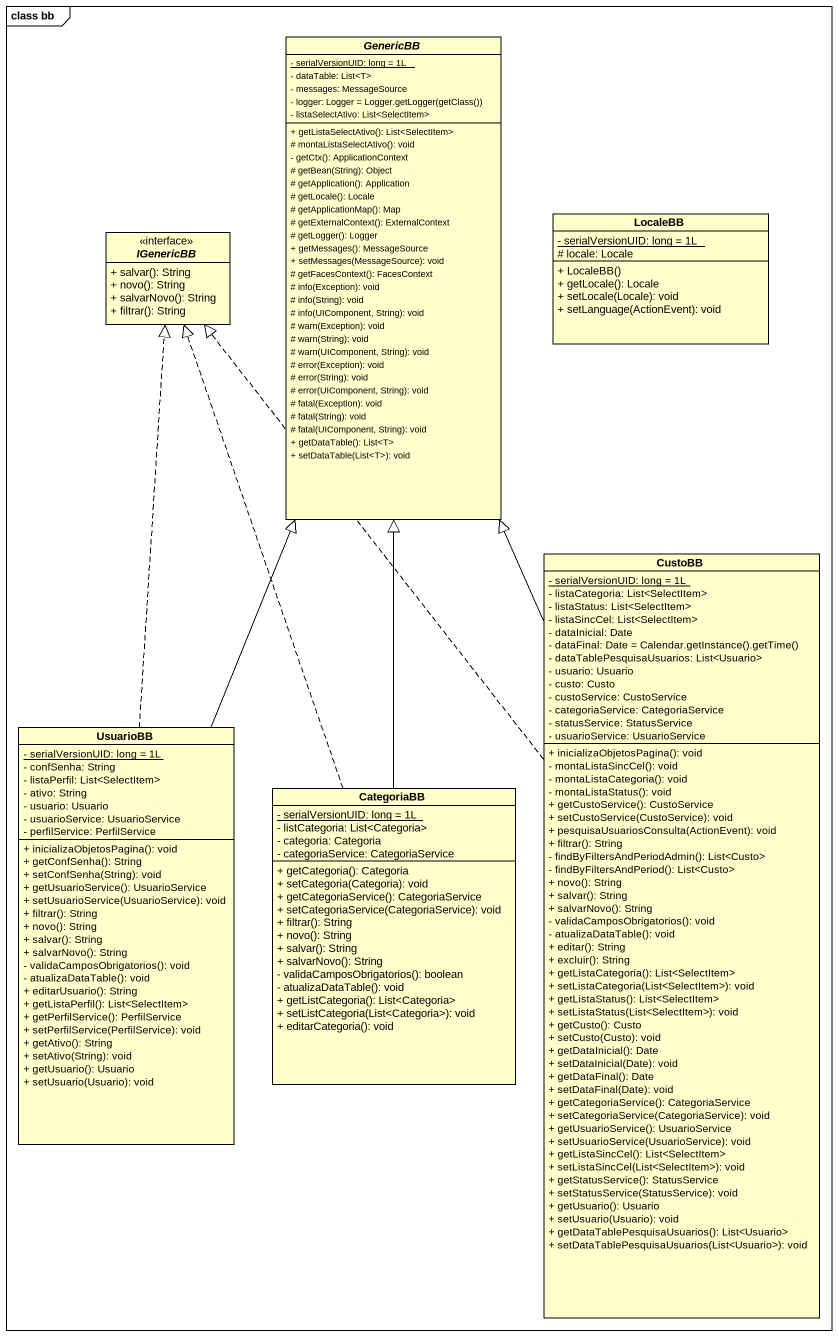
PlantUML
@startuml
mainframe class bb
hide circle
hide empty members
skinparam classAttributeIconSize 0
abstract class GenericBB {
  {static} - serialVersionUID: long = 1L
  - dataTable: List<T>
  - messages: MessageSource
  {field} - logger: Logger = Logger.getLogger(getClass())
  - listaSelectAtivo: List<SelectItem>
  + getListaSelectAtivo(): List<SelectItem>
  # montaListaSelectAtivo(): void
  - getCtx(): ApplicationContext
  # getBean(String): Object
  # getApplication(): Application
  # getLocale(): Locale
  # getApplicationMap(): Map
  # getExternalContext(): ExternalContext
  # getLogger(): Logger
  + getMessages(): MessageSource
  + setMessages(MessageSource): void
  # getFacesContext(): FacesContext
  # info(Exception): void
  # info(String): void
  # info(UIComponent, String): void
  # warn(Exception): void
  # warn(String): void
  # warn(UIComponent, String): void
  # error(Exception): void
  # error(String): void
  # error(UIComponent, String): void
  # fatal(Exception): void
  # fatal(String): void
  # fatal(UIComponent, String): void
  + getDataTable(): List<T>
  + setDataTable(List<T>): void
}
class LocaleBB {
  {static} - serialVersionUID: long = 1L
  # locale: Locale
  + LocaleBB()
  + getLocale(): Locale
  + setLocale(Locale): void
  + setLanguage(ActionEvent): void
}
interface IGenericBB <<interface>> {
  + salvar(): String
  + novo(): String
  + salvarNovo(): String
  + filtrar(): String
}
class CustoBB {
  {static} - serialVersionUID: long = 1L
  - listaCategoria: List<SelectItem>
  - listaStatus: List<SelectItem>
  - listaSincCel: List<SelectItem>
  - dataInicial: Date
  {field} - dataFinal: Date = Calendar.getInstance().getTime()
  - dataTablePesquisaUsuarios: List<Usuario>
  - usuario: Usuario
  - custo: Custo
  - custoService: CustoService
  - categoriaService: CategoriaService
  - statusService: StatusService
  - usuarioService: UsuarioService
  + inicializaObjetosPagina(): void
  - montaListaSincCel(): void
  - montaListaCategoria(): void
  - montaListaStatus(): void
  + getCustoService(): CustoService
  + setCustoService(CustoService): void
  + pesquisaUsuariosConsulta(ActionEvent): void
  + filtrar(): String
  - findByFiltersAndPeriodAdmin(): List<Custo>
  - findByFiltersAndPeriod(): List<Custo>
  + novo(): String
  + salvar(): String
  + salvarNovo(): String
  - validaCamposObrigatorios(): void
  - atualizaDataTable(): void
  + editar(): String
  + excluir(): String
  + getListaCategoria(): List<SelectItem>
  + setListaCategoria(List<SelectItem>): void
  + getListaStatus(): List<SelectItem>
  + setListaStatus(List<SelectItem>): void
  + getCusto(): Custo
  + setCusto(Custo): void
  + getDataInicial(): Date
  + setDataInicial(Date): void
  + getDataFinal(): Date
  + setDataFinal(Date): void
  + getCategoriaService(): CategoriaService
  + setCategoriaService(CategoriaService): void
  + getUsuarioService(): UsuarioService
  + setUsuarioService(UsuarioService): void
  + getListaSincCel(): List<SelectItem>
  + setListaSincCel(List<SelectItem>): void
  + getStatusService(): StatusService
  + setStatusService(StatusService): void
  + getUsuario(): Usuario
  + setUsuario(Usuario): void
  + getDataTablePesquisaUsuarios(): List<Usuario>
  + setDataTablePesquisaUsuarios(List<Usuario>): void
}
class UsuarioBB {
  {static} - serialVersionUID: long = 1L
  - confSenha: String
  - listaPerfil: List<SelectItem>
  - ativo: String
  - usuario: Usuario
  - usuarioService: UsuarioService
  - perfilService: PerfilService
  + inicializaObjetosPagina(): void
  + getConfSenha(): String
  + setConfSenha(String): void
  + getUsuarioService(): UsuarioService
  + setUsuarioService(UsuarioService): void
  + filtrar(): String
  + novo(): String
  + salvar(): String
  + salvarNovo(): String
  - validaCamposObrigatorios(): void
  - atualizaDataTable(): void
  + editarUsuario(): String
  + getListaPerfil(): List<SelectItem>
  + getPerfilService(): PerfilService
  + setPerfilService(PerfilService): void
  + getAtivo(): String
  + setAtivo(String): void
  + getUsuario(): Usuario
  + setUsuario(Usuario): void
}
class CategoriaBB {
  {static} - serialVersionUID: long = 1L
  - listCategoria: List<Categoria>
  - categoria: Categoria
  - categoriaService: CategoriaService
  + getCategoria(): Categoria
  + setCategoria(Categoria): void
  + getCategoriaService(): CategoriaService
  + setCategoriaService(CategoriaService): void
  + filtrar(): String
  + novo(): String
  + salvar(): String
  + salvarNovo(): String
  - validaCamposObrigatorios(): boolean
  - atualizaDataTable(): void
  + getListCategoria(): List<Categoria>
  + setListCategoria(List<Categoria>): void
  + editarCategoria(): void
}
CustoBB -up-|> GenericBB
CustoBB .up.|> IGenericBB
UsuarioBB -up-|> GenericBB
UsuarioBB .up.|> IGenericBB
CategoriaBB -up-|> GenericBB
CategoriaBB .up.|> IGenericBB
@enduml
